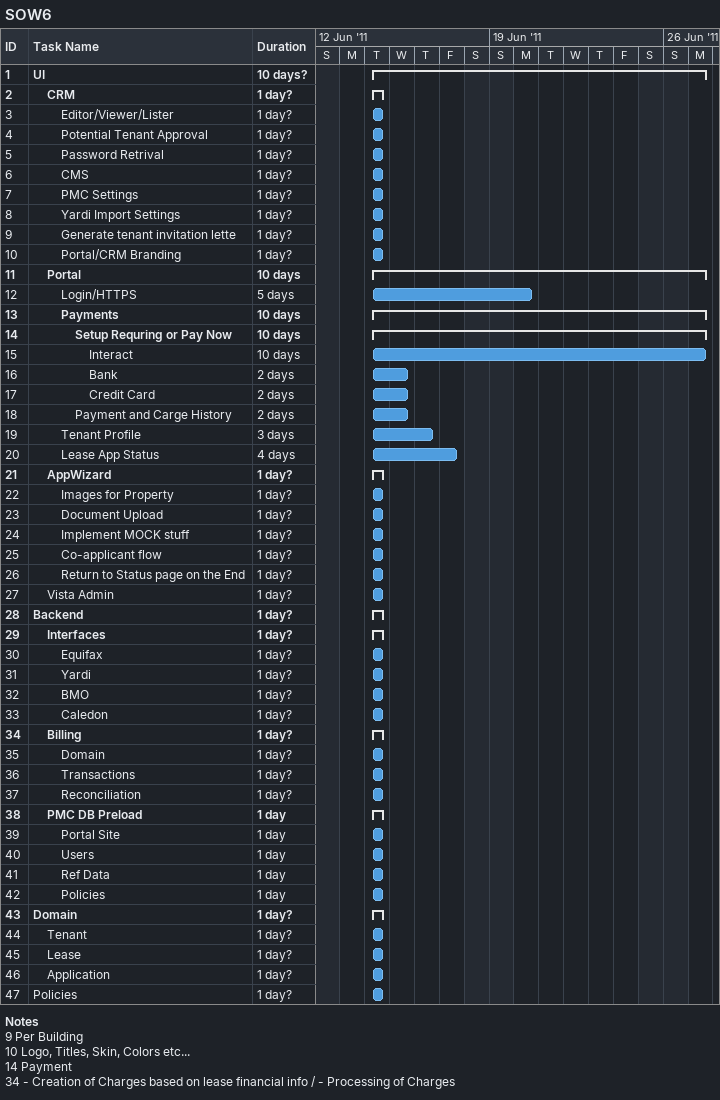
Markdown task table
SOW6

| ID | Level | Task | Duration | Start | Finish |
|---|---|---|---|---|---|
| 1 | 1 | **UI** | 10d? | 2011-06-14 | 2011-06-27 |
| 2 | 2 | **CRM** | 1d? | 2011-06-14 | 2011-06-14 |
| 3 | 3 | Editor/Viewer/Lister | 1d? | 2011-06-14 | 2011-06-14 |
| 4 | 3 | Potential Tenant Approval | 1d? | 2011-06-14 | 2011-06-14 |
| 5 | 3 | Password Retrival | 1d? | 2011-06-14 | 2011-06-14 |
| 6 | 3 | CMS | 1d? | 2011-06-14 | 2011-06-14 |
| 7 | 3 | PMC Settings | 1d? | 2011-06-14 | 2011-06-14 |
| 8 | 3 | Yardi Import Settings | 1d? | 2011-06-14 | 2011-06-14 |
| 9 | 3 | Generate tenant invitation lette | 1d? | 2011-06-14 | 2011-06-14 |
| 10 | 3 | Portal/CRM Branding | 1d? | 2011-06-14 | 2011-06-14 |
| 11 | 2 | **Portal** | 10d | 2011-06-14 | 2011-06-27 |
| 12 | 3 | Login/HTTPS | 5d | 2011-06-14 | 2011-06-20 |
| 13 | 3 | **Payments** | 10d | 2011-06-14 | 2011-06-27 |
| 14 | 4 | **Setup Requring or Pay Now** | 10d | 2011-06-14 | 2011-06-27 |
| 15 | 5 | Interact | 10d | 2011-06-14 | 2011-06-27 |
| 16 | 5 | Bank | 2d | 2011-06-14 | 2011-06-15 |
| 17 | 5 | Credit Card | 2d | 2011-06-14 | 2011-06-15 |
| 18 | 4 | Payment and Carge History | 2d | 2011-06-14 | 2011-06-15 |
| 19 | 3 | Tenant Profile | 3d | 2011-06-14 | 2011-06-16 |
| 20 | 3 | Lease App Status | 4d | 2011-06-14 | 2011-06-17 |
| 21 | 2 | **AppWizard** | 1d? | 2011-06-14 | 2011-06-14 |
| 22 | 3 | Images for Property | 1d? | 2011-06-14 | 2011-06-14 |
| 23 | 3 | Document Upload | 1d? | 2011-06-14 | 2011-06-14 |
| 24 | 3 | Implement MOCK stuff | 1d? | 2011-06-14 | 2011-06-14 |
| 25 | 3 | Co-applicant flow | 1d? | 2011-06-14 | 2011-06-14 |
| 26 | 3 | Return to Status page on the End | 1d? | 2011-06-14 | 2011-06-14 |
| 27 | 2 | Vista Admin | 1d? | 2011-06-14 | 2011-06-14 |
| 28 | 1 | **Backend** | 1d? | 2011-06-14 | 2011-06-14 |
| 29 | 2 | **Interfaces** | 1d? | 2011-06-14 | 2011-06-14 |
| 30 | 3 | Equifax | 1d? | 2011-06-14 | 2011-06-14 |
| 31 | 3 | Yardi | 1d? | 2011-06-14 | 2011-06-14 |
| 32 | 3 | BMO | 1d? | 2011-06-14 | 2011-06-14 |
| 33 | 3 | Caledon | 1d? | 2011-06-14 | 2011-06-14 |
| 34 | 2 | **Billing** | 1d? | 2011-06-14 | 2011-06-14 |
| 35 | 3 | Domain | 1d? | 2011-06-14 | 2011-06-14 |
| 36 | 3 | Transactions | 1d? | 2011-06-14 | 2011-06-14 |
| 37 | 3 | Reconciliation | 1d? | 2011-06-14 | 2011-06-14 |
| 38 | 2 | **PMC DB Preload** | 1d | 2011-06-14 | 2011-06-14 |
| 39 | 3 | Portal Site | 1d | 2011-06-14 | 2011-06-14 |
| 40 | 3 | Users | 1d | 2011-06-14 | 2011-06-14 |
| 41 | 3 | Ref Data | 1d | 2011-06-14 | 2011-06-14 |
| 42 | 3 | Policies | 1d | 2011-06-14 | 2011-06-14 |
| 43 | 1 | **Domain** | 1d? | 2011-06-14 | 2011-06-14 |
| 44 | 2 | Tenant | 1d? | 2011-06-14 | 2011-06-14 |
| 45 | 2 | Lease | 1d? | 2011-06-14 | 2011-06-14 |
| 46 | 2 | Application | 1d? | 2011-06-14 | 2011-06-14 |
| 47 | 1 | Policies | 1d? | 2011-06-14 | 2011-06-14 |

Notes
- 9: Per Building
- 10: Logo, Titles, Skin, Colors etc...
- 14: Payment
- 34: - Creation of Charges based on lease financial info / - Processing of Charges
